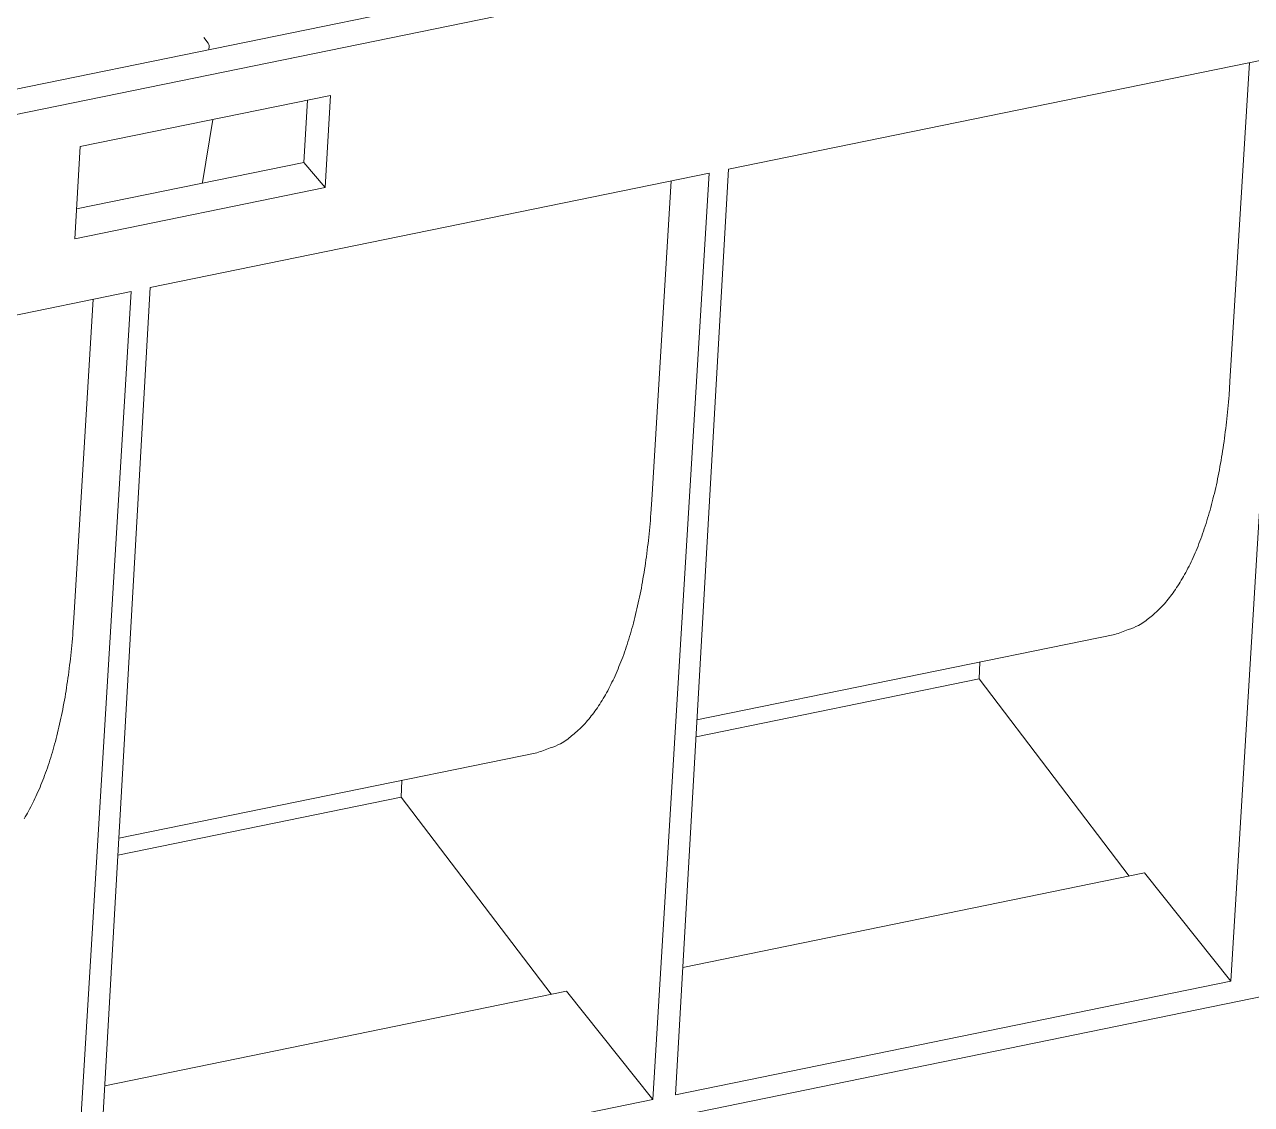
# Model space of a CAD drawing. Header units: millimetres. Extents: x 4267 to 8467, y 166 to 3136.
# Drawn here: x 5374.9 to 5481.6, y 1902.8 to 1996.7 of the extents above; entities that cross this region are included whole.
import ezdxf

# ---------------------------------------------------------------- set-up
doc = ezdxf.new("R2010")
doc.units = ezdxf.units.MM

msp = doc.modelspace()

# ---------------------------------------------------------------- linework, layer by layer
at = {"linetype": 'Continuous', "lineweight": 5}
for p, q in [((5179.91, 1951.38, 326.37), (5598.45, 2037.02, 326.37)), ((5181.36, 1949.47, 326.37), (5599.9, 2035.12, 326.37)), ((5390.84, 1995.13, 326.37), (5390.47, 1995.61, 326.37)), ((5390.92, 1994.56, 326.37), (5390.93, 1994.84, 326.37)), ((5436.1, 1984.16, 326.37), (5484.69, 1994.11, 326.37)), ((5481.41, 1993.44, 326.37), (5479.72, 1965.7, 326.37)), ((5484.69, 1994.11, 326.37), (5479.8, 1913.57, 326.37)), ((5379.72, 1986.13, 326.37), (5401.49, 1990.58, 326.37)), ((5399.18, 1984.76, 326.37), (5399.5, 1990.17, 326.37)), ((5401.49, 1990.58, 326.37), (5401.02, 1982.57, 326.37)), ((5390.35, 1983, 326.37), (5391.27, 1988.49, 326.37)), ((5379.25, 1978.11, 326.37), (5379.72, 1986.13, 326.37)), ((5379.4, 1980.71, 326.37), (5399.18, 1984.76, 326.37)), ((5385.82, 1973.88, 326.37), (5434.42, 1983.82, 326.37)), ((5401.02, 1982.57, 326.37), (5399.18, 1984.76, 326.37)), ((5434.42, 1983.82, 326.37), (5429.52, 1903.28, 326.37)), ((5431.5, 1903.68, 326.37), (5436.1, 1984.16, 326.37)), ((5431.13, 1983.15, 326.37), (5429.44, 1955.41, 326.37)), ((5401.02, 1982.57, 326.37), (5379.25, 1978.11, 326.37)), ((5335.55, 1963.59, 326.37), (5384.14, 1973.53, 326.37)), ((5384.14, 1973.53, 326.37), (5379.25, 1892.99, 326.37)), ((5381.22, 1893.4, 326.37), (5385.82, 1973.88, 326.37)), ((5380.86, 1972.86, 326.37), (5379.17, 1945.12, 326.37)), ((5433.36, 1936.28, 326.37), (5469.71, 1943.71, 326.37)), ((5457.98, 1941.31, 326.37), (5457.91, 1939.85, 326.37)), ((5457.91, 1939.85, 326.37), (5433.28, 1934.81, 326.37)), ((5470.96, 1922.7, 326.37), (5457.91, 1939.85, 326.37)), ((5175.83, 1849.48, 326.37), (5584.37, 1933.07, 326.37)), ((5383.08, 1925.99, 326.37), (5419.43, 1933.43, 326.37)), ((5407.7, 1931.02, 326.37), (5407.63, 1929.56, 326.37)), ((5407.63, 1929.56, 326.37), (5383, 1924.52, 326.37)), ((5420.68, 1912.42, 326.37), (5407.63, 1929.56, 326.37)), ((5472.3, 1922.98, 326.37), (5432.13, 1914.76, 326.37)), ((5479.8, 1913.57, 326.37), (5472.3, 1922.98, 326.37)), ((5479.8, 1913.57, 326.37), (5431.5, 1903.68, 326.37)), ((5422.02, 1912.69, 326.37), (5381.86, 1904.47, 326.37)), ((5429.52, 1903.28, 326.37), (5422.02, 1912.69, 326.37)), ((5429.52, 1903.28, 326.37), (5381.22, 1893.4, 326.37))]:
    msp.add_line(p, q, dxfattribs=at)
for points in [[(5390.93, 1994.84), (5390.93, 1994.84, -0.000005), (5390.93, 1994.84, -0.000005), (5390.93, 1994.84, -0.000005), (5390.93, 1994.84, -0.000005), (5390.93, 1994.84, -0.000005), (5390.93, 1994.84, -0.000005), (5390.93, 1994.84, -0.000005), (5390.93, 1994.84, -0.000005), (5390.93, 1994.84, -0.000005), (5390.93, 1994.84, -0.000005), (5390.93, 1994.84, -0.000005), (5390.93, 1994.84, -0.000005), (5390.93, 1994.84, -0.000005), (5390.93, 1994.84, -0.000005), (5390.93, 1994.84, -0.000005), (5390.93, 1994.84, -0.000005), (5390.93, 1994.84, -0.000005), (5390.93, 1994.84, -0.000005), (5390.93, 1994.84, -0.000005), (5390.93, 1994.84, -0.000005), (5390.93, 1994.84, -0.000005), (5390.93, 1994.84, -0.000005), (5390.93, 1994.84, -0.000005), (5390.93, 1994.84, -0.000005), (5390.93, 1994.84, -0.000005), (5390.93, 1994.84, -0.000005), (5390.93, 1994.84, -0.000005), (5390.93, 1994.84, -0.000005), (5390.93, 1994.84, -0.000005), (5390.93, 1994.84, -0.000005), (5390.93, 1994.84, -0.000005), (5390.93, 1994.84, -0.000006), (5390.93, 1994.84, -0.000005), (5390.93, 1994.84, -0.000002), (5390.93, 1994.84, -0.000007), (5390.93, 1994.84, -0.000011), (5390.93, 1994.84, -0.000006), (5390.93, 1994.84, -0.000003)], [(5479.72, 1965.7), (5479.64, 1964.51, -0.004145), (5479.54, 1963.33, -0.004226), (5479.42, 1962.18, -0.004378), (5479.28, 1961.04, -0.004635), (5479.12, 1959.93, -0.004891), (5478.95, 1958.84, -0.005146), (5478.75, 1957.77, -0.005432), (5478.54, 1956.73, -0.005752), (5478.3, 1955.73, -0.006104), (5478.05, 1954.75, -0.006484), (5477.78, 1953.81, -0.006908), (5477.49, 1952.9, -0.007361), (5477.18, 1952.03, -0.007881), (5476.86, 1951.19, -0.008445), (5476.52, 1950.4, -0.009048), (5476.16, 1949.64, -0.009647), (5475.78, 1948.93, -0.010465), (5475.39, 1948.26, -0.011457), (5474.98, 1947.63, -0.012034), (5474.56, 1947.05, -0.012079), (5474.13, 1946.51, -0.014192), (5473.67, 1946.02, -0.018076), (5473.2, 1945.56, -0.015017), (5472.74, 1945.17, -0.005867), (5472.32, 1944.83, -0.022258), (5471.76, 1944.5, -0.041924), (5470.88, 1944.13, -0.022121), (5469.71, 1943.71, -0.012069)], [(5429.44, 1955.41), (5429.36, 1954.22, -0.004145), (5429.26, 1953.04, -0.004226), (5429.14, 1951.89, -0.004378), (5429, 1950.75, -0.004635), (5428.85, 1949.64, -0.004891), (5428.67, 1948.55, -0.005146), (5428.48, 1947.48, -0.005432), (5428.26, 1946.45, -0.005752), (5428.03, 1945.44, -0.006104), (5427.78, 1944.46, -0.006484), (5427.5, 1943.52, -0.006907), (5427.22, 1942.61, -0.007361), (5426.91, 1941.74, -0.007881), (5426.58, 1940.91, -0.008445), (5426.24, 1940.11, -0.009048), (5425.88, 1939.36, -0.009647), (5425.5, 1938.64, -0.010464), (5425.11, 1937.97, -0.011457), (5424.7, 1937.34, -0.012034), (5424.28, 1936.76, -0.012079), (5423.85, 1936.22, -0.014192), (5423.4, 1935.73, -0.018076), (5422.92, 1935.28, -0.015017), (5422.46, 1934.88, -0.005867), (5422.05, 1934.54, -0.022258), (5421.49, 1934.21, -0.041925), (5420.6, 1933.84, -0.022122), (5419.43, 1933.43, -0.012069)], [(5379.17, 1945.12), (5379.09, 1943.93, -0.004145), (5378.99, 1942.76, -0.004226), (5378.87, 1941.6, -0.004378), (5378.73, 1940.46, -0.004635), (5378.57, 1939.35, -0.004891), (5378.4, 1938.26, -0.005146), (5378.2, 1937.19, -0.005432), (5377.99, 1936.16, -0.005752), (5377.75, 1935.15, -0.006104), (5377.5, 1934.17, -0.006484), (5377.23, 1933.23, -0.006908), (5376.94, 1932.32, -0.007362), (5376.63, 1931.45, -0.007881), (5376.31, 1930.62, -0.008445), (5375.96, 1929.82, -0.009048), (5375.6, 1929.07, -0.009647), (5375.23, 1928.35, -0.010465), (5374.84, 1927.68, -0.011458)]]:
    msp.add_lwpolyline(points, format="xyb", dxfattribs=at)
for points in [[(5390.93, 1994.84, 326.37), (5390.93, 1994.95, 326.37), (5390.9, 1995.05, 326.37), (5390.84, 1995.13, 326.37)], [(5390.34, 1982.95, 326.37), (5390.34, 1982.97, 326.37), (5390.35, 1982.98, 326.37), (5390.35, 1983, 326.37)]]:
    msp.add_open_spline(points, degree=3, dxfattribs=at)

doc.saveas('drawing.dxf')
